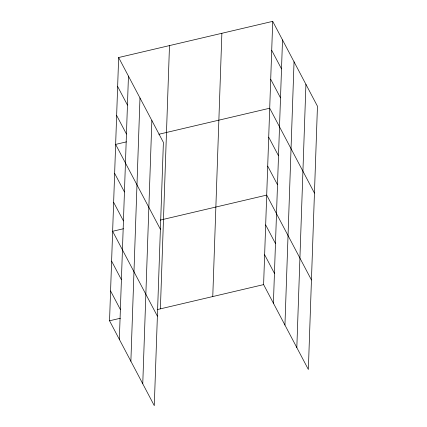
<?xml version="1.0" encoding="UTF-8"?>
<svg xmlns="http://www.w3.org/2000/svg" width="427" height="427" viewBox="0 0 427 427"><rect width="100%" height="100%" fill="white"/><g stroke="black" fill="none" stroke-linecap="round" stroke-linejoin="round"><path stroke-width="0.64" d="M118.647 57.528L163.392 142.388L154.286 405.65L109.547 320.789L118.647 57.528L272.714 21.35L317.453 106.211L308.353 369.472L263.608 284.612L272.714 21.35M119.346 339.38L128.447 76.118M130.875 361.247L139.981 97.986M142.757 383.782L151.857 120.521M160.387 308.849L169.487 45.588M212.769 296.546L221.869 33.29M273.408 303.197L282.514 39.941M284.942 325.07L294.043 61.808M296.824 347.599L305.924 84.343M126.445 141.865L115.642 144.406L160.387 229.267M158.86 134.254L269.709 108.223L314.448 193.089M123.446 228.744L112.643 231.279L157.382 316.14M160.306 220.086L266.704 195.102L311.448 279.963M109.547 320.789L120.35 318.254M157.211 309.596L263.608 284.612M271.711 50.306L281.51 68.896M270.707 79.267L280.512 97.858M268.706 137.184L278.505 155.775M267.708 166.14L277.507 184.731M265.674 224.938L275.474 243.523M264.644 254.775L274.444 273.36M117.649 86.489L127.449 105.074M116.646 115.445L126.445 134.035M114.644 173.362L124.444 191.953M113.641 202.323L123.44 220.908M111.607 261.116L121.412 279.706M110.577 290.952L120.377 309.543"/></g></svg>
